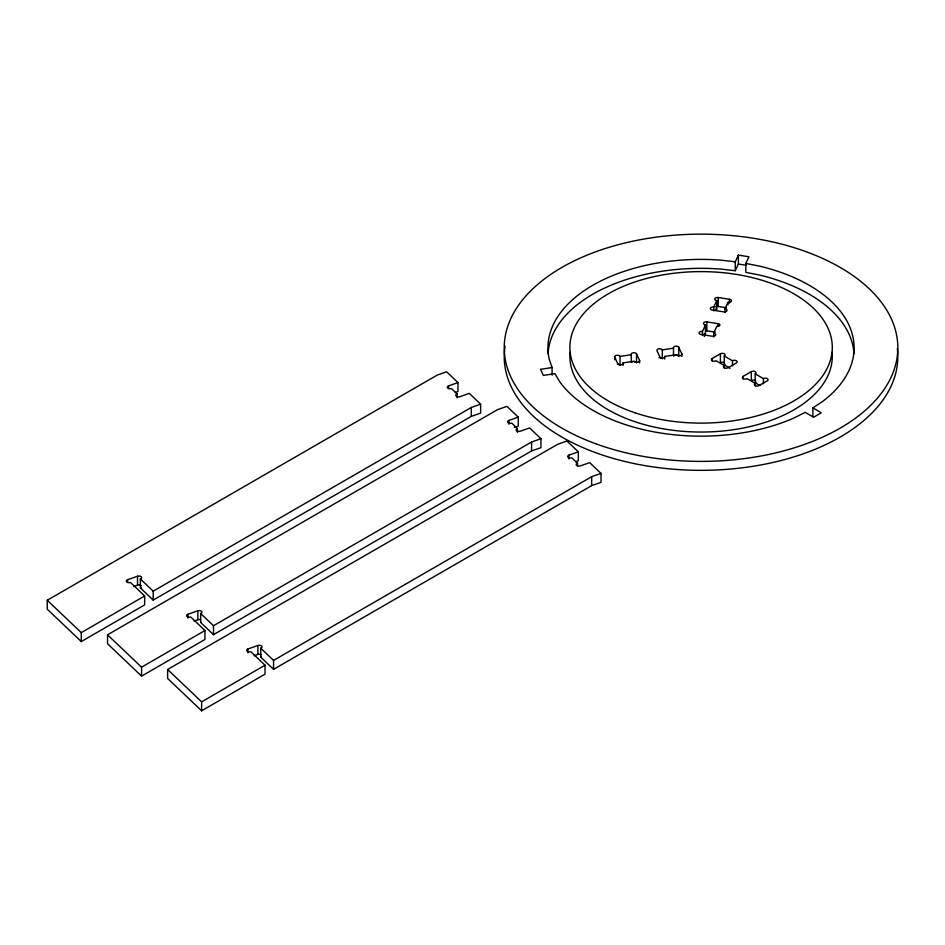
<?xml version="1.0" encoding="UTF-8"?>
<svg xmlns="http://www.w3.org/2000/svg" width="945" height="945" viewBox="0 0 945 945"><rect width="100%" height="100%" fill="white"/><g stroke="black" fill="none" stroke-linecap="round" stroke-linejoin="round"><path stroke-width="1.42" d="M702.454 335.274L702.454 331.447L705.466 324.962A2.729 1.583 0 0 1 703.529 323.036A2.729 1.583 0 0 1 706.872 321.914L718.094 323.651A2.433 1.406 0 0 1 719.818 325.375A2.433 1.406 0 0 1 716.842 326.368L713.676 333.183L713.676 337.011M713.77 310.881L713.77 307.054L716.782 300.581A2.729 1.583 0 0 1 714.845 298.644A2.729 1.583 0 0 1 718.2 297.533L729.422 299.27A2.729 1.583 0 0 1 731.347 301.195A2.729 1.583 0 0 1 728.004 302.317L724.992 308.791L724.992 312.618M548.029 353.82A153.066 88.369 0 0 1 721 269.089L735.269 270.731L735.269 261.8L738.364 255.115L748.924 256.757L745.829 263.431L745.829 272.361L759.603 275.054A153.066 88.369 0 0 1 854.008 353.82M704.261 336.491L705.466 333.892L705.466 324.962M735.269 270.731L738.364 264.045L738.364 255.115M812.865 416.816L812.865 407.886L822.457 401.578A153.066 88.369 0 0 0 759.603 266.136L745.829 263.431M457.959 382.595L448.615 385.867A2.729 1.583 0 0 0 447.694 388.041A2.729 1.583 0 0 0 451.45 388.572L457.12 393.959A2.729 1.583 0 0 0 456.199 396.132A2.729 1.583 0 0 0 459.955 396.664L469.299 393.392L480.639 404.188L480.639 413.107L471.295 416.379L153.196 600.099L140.356 587.873L140.356 578.954A2.729 1.583 0 0 0 141.277 576.781A2.729 1.583 0 0 0 137.521 576.249L127.587 579.734A2.729 1.583 0 0 0 126.677 581.896A2.729 1.583 0 0 0 130.422 582.427L144.656 595.976L144.656 604.906L81.27 641.56L47.25 609.182L47.25 600.252L437.275 375.07L446.619 371.798L457.959 382.595L457.959 391.525L455.289 392.458M81.27 641.56L81.27 632.63L144.656 595.976M153.196 600.099L153.196 591.168L471.295 407.46L480.639 404.188M518.262 417.147L508.906 420.419A2.729 1.583 0 0 0 507.997 422.592A2.729 1.583 0 0 0 511.741 423.124L517.411 428.522A2.729 1.583 0 0 0 516.502 430.684A2.729 1.583 0 0 0 520.246 431.215L529.602 427.943L540.942 438.74L540.942 447.67L531.586 450.942L213.499 634.662L200.659 622.436L200.659 613.506A2.729 1.583 0 0 0 201.58 611.344A2.729 1.583 0 0 0 197.824 610.813L187.89 614.285A2.729 1.583 0 0 0 186.968 616.459A2.729 1.583 0 0 0 190.725 616.99L204.959 630.528L204.959 639.458L141.573 676.124L107.541 643.734L107.541 634.804L497.566 409.634L506.922 406.35L518.262 417.147L518.262 426.077L514.257 427.483M141.573 676.124L141.573 667.194L204.959 630.528M213.499 634.662L213.499 625.732L531.586 442.012L540.942 438.74M578.328 451.828L568.984 455.112A2.729 1.583 0 0 0 568.063 457.274A2.729 1.583 0 0 0 571.819 457.805L577.489 463.204A2.729 1.583 0 0 0 576.568 465.365A2.729 1.583 0 0 0 580.324 465.897L589.668 462.625L601.02 473.421L601.02 482.352L591.664 485.624L273.566 669.343L260.725 657.118L260.725 648.187A2.729 1.583 0 0 0 261.647 646.026A2.729 1.583 0 0 0 257.89 645.494L247.968 648.967A2.729 1.583 0 0 0 247.047 651.14A2.729 1.583 0 0 0 250.803 651.672L265.025 665.209L265.025 674.139L201.639 710.805L167.619 678.415L167.619 669.497L557.644 444.315L566.988 441.043L578.328 451.828L578.328 460.758L575.659 461.692M712.187 361.073L712.187 358.521L720.409 353.784A2.729 1.583 0 0 1 724.272 353.784A2.729 1.583 0 0 1 724.272 356.017L724.272 364.935L730.142 368.326M743.113 378.933L743.113 376.382L751.334 371.633A2.729 1.583 0 0 1 755.197 371.633A2.729 1.583 0 0 1 755.197 373.866L755.197 382.796L759.886 385.501M201.639 710.805L201.639 701.875L265.025 665.209M273.566 669.343L273.566 660.413L591.664 476.693L601.02 473.421M133.8 586.479L137.521 585.179A2.729 1.583 0 0 1 141.277 585.711M194.091 621.042L197.824 619.731A2.729 1.583 0 0 1 200.553 619.696M254.17 655.724L257.89 654.424A2.729 1.583 0 0 1 261.198 654.625M614.758 359.797L614.758 357.245A2.729 1.583 0 0 1 616.695 355.32A2.729 1.583 0 0 1 620.038 356.43L631.26 354.694A2.729 1.583 0 0 1 633.197 352.757A2.729 1.583 0 0 1 636.54 353.879L639.552 360.352L639.552 362.904M681.794 353.82A2.729 1.583 0 0 1 679.857 355.757A2.729 1.583 0 0 1 676.514 354.635L664.701 356.466A2.433 1.406 0 0 1 662.988 358.179A2.433 1.406 0 0 1 660.012 357.186L656.999 350.713A2.729 1.583 0 0 1 658.937 348.776A2.729 1.583 0 0 1 662.28 349.898L673.501 348.162A2.729 1.583 0 0 1 675.439 346.224A2.729 1.583 0 0 1 678.782 347.347L681.794 353.82L681.794 356.371M552.093 375.2L552.093 367.546L540.528 369.341L543.363 375.437L554.928 373.641L559.605 381.603A153.066 88.369 0 0 0 794.202 417.891L805.14 412.351L813.61 417.241L821.335 412.776L812.865 407.886M614.758 357.245L617.77 363.731A2.729 1.583 0 0 0 621.113 364.841A2.729 1.583 0 0 0 623.05 362.904L634.26 361.179A2.729 1.583 0 0 0 637.615 362.289A2.729 1.583 0 0 0 639.552 360.352M735.269 261.8L721 260.159A153.066 88.369 0 0 0 549.258 359.313L552.093 367.546M738.364 264.045L746.29 265.273M715.554 306.865A2.729 1.583 0 0 1 718.2 306.452L726.611 307.763M705.466 330.844A2.729 1.583 0 0 1 706.872 330.844L715.294 332.144M724.272 356.017L732.493 360.754A2.729 1.583 0 0 1 736.356 360.754A2.729 1.583 0 0 1 736.356 362.986L728.134 367.735A2.729 1.583 0 0 1 724.272 367.735A2.729 1.583 0 0 1 724.272 365.502L716.062 360.754A2.729 1.583 0 0 1 712.187 360.754A2.729 1.583 0 0 1 712.187 358.521M755.197 373.866L763.406 378.614A2.729 1.583 0 0 1 767.281 378.614A2.729 1.583 0 0 1 767.281 380.847L759.059 385.584A2.729 1.583 0 0 1 755.197 385.584A2.729 1.583 0 0 1 755.197 383.351L746.987 378.614A2.729 1.583 0 0 1 743.113 378.614A2.729 1.583 0 0 1 743.113 376.382M260.725 648.187L273.566 660.413M200.659 613.506L213.499 625.732M140.356 578.954L153.196 591.168M167.619 669.497L201.639 701.875M107.541 634.804L141.573 667.194M47.25 600.252L81.27 632.63M763.406 378.614L763.406 383.717M755.197 383.351L755.197 385.903M751.334 371.633L751.334 380.563A2.729 1.583 0 0 1 755.634 380.894M732.493 360.754L732.493 365.857M729.422 299.27L729.422 303.085M728.004 302.317L728.004 304.869M724.272 365.502L724.272 368.054M720.409 353.784L720.409 362.715A2.729 1.583 0 0 1 724.272 362.715M718.2 297.533L718.2 306.452M718.094 323.651L718.094 326.202M716.782 300.581L716.782 309.499A2.729 1.583 0 0 1 715.554 309.098M706.872 321.914L706.872 330.844M678.782 347.347L678.782 356.265A2.729 1.583 0 0 0 676.147 355.096M673.501 348.162L673.501 355.816M664.701 356.466L664.701 359.017M662.28 349.898L662.28 358.828M636.54 353.879L636.54 362.809M631.26 354.694L631.26 362.348M623.05 362.904L623.05 365.455M620.038 356.43L620.038 365.361A2.729 1.583 0 0 0 617.404 364.191M591.664 476.693L591.664 485.624M577.489 463.204L577.489 465.755M568.984 455.112L568.984 458.939M531.586 442.012L531.586 450.942M517.411 428.522L517.411 432.349M508.906 420.419L508.906 424.246M471.295 407.46L471.295 416.379M457.12 393.959L457.12 397.786M448.615 385.867L448.615 388.419M257.89 645.494L257.89 654.424M247.968 648.967L247.968 652.794M197.824 610.813L197.824 619.731M187.89 614.285L187.89 618.113M137.521 576.249L137.521 585.179M127.587 579.734L127.587 582.285M897.325 348.611A196.808 113.624 0 0 1 698.957 470.327A196.808 113.624 0 0 1 505.055 346.236M832.108 352.331A131.201 75.754 0 0 1 701.084 432.042A131.201 75.754 0 0 1 570.059 352.331M713.77 307.054A2.729 1.583 0 0 0 710.427 308.176A2.729 1.583 0 0 0 712.365 310.102L723.575 311.838A2.729 1.583 0 0 0 726.929 310.728A2.729 1.583 0 0 0 724.992 308.791M702.454 331.447A2.729 1.583 0 0 0 699.111 332.557A2.729 1.583 0 0 0 701.036 334.495L712.258 336.231A2.729 1.583 0 0 0 715.613 335.109A2.729 1.583 0 0 0 713.676 333.183M705.466 333.892A2.729 1.583 0 0 1 704.238 333.49M755.905 382.087A2.729 1.583 0 0 1 755.197 382.796M724.98 364.238A2.729 1.583 0 0 1 724.272 364.935M673.773 355.887A2.729 1.583 0 0 1 675.439 355.155M631.532 362.419A2.729 1.583 0 0 1 632.536 361.852M633.894 361.64A2.729 1.583 0 0 1 636.268 362.419M658.937 357.706A2.729 1.583 0 0 1 662.008 358.438M261.292 656.858A2.729 1.583 0 0 1 260.725 657.118M201.214 622.176A2.729 1.583 0 0 1 200.659 622.436M141.337 587.294A2.729 1.583 0 0 1 140.356 587.873M596.26 443.961A196.808 113.624 0 0 0 897.691 352.06A196.808 113.624 0 0 0 609.123 247.306A196.808 113.624 0 0 0 596.26 443.961M635.477 412.965A131.201 75.754 0 0 0 832.285 347.37A131.201 75.754 0 0 0 635.477 281.764A131.201 75.754 0 0 0 635.477 412.965"/></g></svg>
